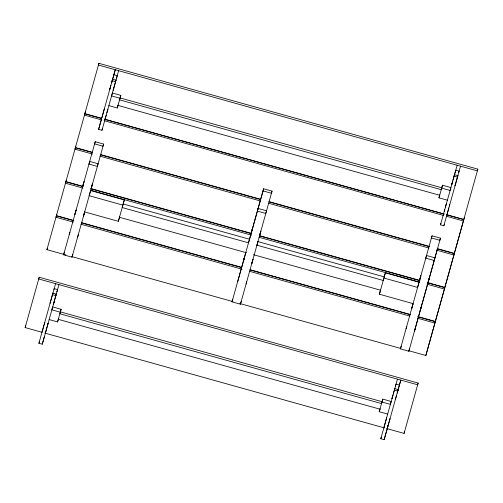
<?xml version="1.0" encoding="UTF-8"?>
<svg xmlns="http://www.w3.org/2000/svg" width="503" height="503" viewBox="0 0 503 503"><rect width="100%" height="100%" fill="white"/><g stroke="black" fill="none" stroke-linecap="round" stroke-linejoin="round"><path stroke-width="0.75" d="M44.591 322.964L44.773 322.304L44.157 324.479M54.802 299.342L56.267 294.085L52.897 293.148L50.105 303.183L50.507 301.743M74.916 214.372L76.154 209.921L74.947 214.209M84.02 181.671L82.788 186.129L83.995 181.834M102.675 114.879L102.48 115.577L102.593 115.181M104.297 109.044L104.479 108.384L98.619 129.346L101.983 130.283L102.405 128.787M110.151 88.069L109.817 89.264L110.861 85.535M111.804 82.115L112.609 79.229L115.979 80.172L114.514 85.422M47.955 323.901L48.137 323.24L46.792 328.05M107.667 109.987L107.849 109.327L106.9 112.71M83.341 216.724L84.573 212.272L83.366 216.56M92.445 184.023L91.206 188.48L92.414 184.186M243.333 261.409L244.565 256.958L243.364 261.246M252.437 228.708L251.198 233.159L252.405 228.871M251.751 263.761L252.99 259.309L251.783 263.597M260.856 231.059L259.623 235.511L260.824 231.223M411.743 308.44L412.982 303.988L411.775 308.282M420.848 275.738L419.615 280.196L420.822 275.902M386.467 418.439L386.65 417.779L385.304 422.589M397.345 392.453L398.15 389.567L394.78 388.624L393.315 393.88M446.18 204.526L446.362 203.866L445.413 207.249M455.466 184.249L455.064 185.689L457.856 175.648L454.492 174.711L453.027 179.961M388.209 425.217L388.002 425.972L388.134 425.513M389.838 419.383L390.02 418.722L384.154 439.679L380.79 438.742L397.445 379.149M395.685 398.401L395.352 399.602L396.402 395.867M420.168 310.797L421.401 306.34L420.194 310.634M429.273 278.096L428.034 282.548L429.241 278.253M449.55 205.469L449.732 204.803L449.386 206.023M41.787 332.231L25.15 327.585L39.209 277.235L418.138 383.06L404.085 433.41L386.688 428.556M65.836 254.933L46.924 249.658L56.361 215.869L72.998 220.515M73.822 220.484L56.424 215.624L65.855 181.834L82.498 186.481M83.322 186.45L65.924 181.589L75.356 147.807L91.999 152.453M92.062 152.208L75.425 147.561L84.856 113.772L101.499 118.419M101.499 118.318L84.862 113.672L98.915 63.321L477.85 169.146L463.791 219.497L446.394 214.636M41.994 332.288L43.912 325.391M111.616 82.844L115.275 69.754L98.619 129.346M44.289 337.016L42.277 344.203L38.907 343.26L55.563 283.673M63.598 254.814L95.205 141.727L103.624 144.078L72.017 257.165L63.598 254.814L64.34 252.173M45.358 333.231L46.722 328.333M54.073 301.963L53.475 304.12L54.519 300.392M114.231 86.472L113.181 90.207L113.785 88.05M116.344 78.902L117.249 75.67L113.879 74.727M42.277 344.203L58.933 284.61M101.983 130.283L118.639 70.697M56.908 291.853L57.537 289.583L54.173 288.647L53.953 289.426M105.07 119.312L106.215 115.2M49.162 319.556L57.587 321.907L61.108 309.295L52.689 306.943L51.878 309.835L60.297 312.187M108.874 105.643L117.293 107.994L120.821 95.381L112.402 93.03L111.591 95.916L120.01 98.267L120.821 95.381M84.661 211.914L118.343 221.32L122.87 205.117L89.188 195.711L90.641 190.524L124.329 199.93L123.09 204.35M232.009 301.844L263.616 188.763L272.041 191.115L240.434 304.196L232.009 301.844L232.751 299.21M245.678 253.047L237.686 281.661M249.475 239.434L263.616 188.763M413.07 303.63L379.388 294.224L383.908 278.021L417.597 287.427L419.049 282.24L385.367 272.833L383.229 280.46L256.87 245.175M384.135 277.254L385.367 272.833M387.675 414.095L379.256 411.743L382.783 399.13L391.202 401.482L390.391 404.374L381.972 402.023M447.387 200.181L438.968 197.83L442.495 185.217L450.914 187.569L450.103 190.455L441.678 188.103M409.587 348.592L408.845 351.232L400.426 348.881L432.033 235.794L440.452 238.152L414.516 331.049L415.12 328.899M383.871 427.77L385.235 422.872M392.585 396.502L391.988 398.659L393.032 394.93M452.744 181.011L451.694 184.746L452.298 182.589M454.857 173.441L455.762 170.209L459.132 171.152L458.73 172.592M444.287 224.269L443.866 225.765L440.496 224.822L457.152 165.236M395.421 386.392L396.05 384.122L399.42 385.065L400.809 380.092L384.154 439.679M444.727 209.738L444.344 211.115L444.47 210.656M408.845 351.232L437.327 249.343M443.866 225.765L460.522 166.172M397.15 393.183L399.42 385.065M446.953 214.794L448.871 207.896M408.461 350.622L425.859 355.483L435.29 321.694L417.892 316.84M417.962 316.594L435.359 321.448L444.79 287.666L428.147 283.019M427.462 282.56L444.853 287.42L454.291 253.631L437.648 248.985M437.717 248.74L454.354 253.386L463.791 219.597L446.394 214.743M435.29 321.694L425.859 355.483M444.79 287.666L435.359 321.448M454.291 253.631L444.853 287.42M463.791 219.597L454.354 253.386M98.915 63.321L98.431 65.05L477.366 170.875L477.85 169.146M84.862 113.672L85.347 111.936M75.356 147.807L74.972 149.177L92.37 154.037M75.425 147.561L75.808 146.184M84.856 113.772L84.473 115.149L101.864 120.003M56.361 215.869L55.971 217.246L73.369 222.1M56.424 215.624L56.814 214.247M65.855 181.834L65.472 183.211L82.869 188.072M65.924 181.589L66.308 180.219M39.209 277.235L38.718 278.97L417.653 384.795L418.138 383.06M46.924 249.658L47.313 248.281M25.15 327.585L25.634 325.85M112.609 79.229L112.188 80.725L115.558 81.668L115.979 80.172M95.205 141.727L94.602 143.877L103.021 146.228L103.624 144.078M69.269 234.624L69.873 232.48M52.897 293.148L52.475 294.645L55.846 295.582L56.267 294.085M38.907 343.26L39.328 341.763M72.017 257.165L72.759 254.524M77.688 236.976L78.292 234.832M117.293 107.994L118.104 105.108M61.108 309.295L59.857 313.765L381.532 403.601L382.783 399.13M57.587 321.907L58.398 319.021M118.343 221.32L119.595 216.881M124.329 199.93L122.191 207.557L248.551 242.848L249.507 239.246L123.197 203.973M272.041 191.115L271.438 193.259L263.019 190.907M256.92 245.187L257.932 241.597M240.434 304.196L241.176 301.561M246.105 284.013L246.709 281.869M379.388 294.224L380.431 290.52M438.968 197.83L439.779 194.938M442.495 185.217L441.244 189.681L119.569 99.846L120.104 97.947L441.779 187.782M379.256 411.743L380.067 408.857M432.033 235.794L431.429 237.944L439.848 240.296L440.452 238.152M400.426 348.881L401.168 346.24M406.097 328.698L406.701 326.548M454.492 174.711L454.071 176.207L457.434 177.15L457.856 175.648M440.496 224.822L440.917 223.326M394.78 388.624L394.358 390.121L397.728 391.064L398.15 389.567M380.79 438.742L381.211 437.245M463.791 219.497L464.282 217.761M404.085 433.41L404.569 431.681M118.01 105.429L439.685 195.265M104.523 119.161L444.13 214.001M104.523 119.268L444.124 214.108M104.134 120.638L443.734 215.485M446.765 216.328L463.401 220.974M100.38 154.528L260.73 199.307M269.048 201.634L429.399 246.413M100.317 154.773L260.661 199.559M268.986 201.879L429.329 246.659M99.934 156.15L260.277 200.93M268.596 203.256L428.946 248.036M436.51 250.148L453.901 255.008M90.886 188.562L251.23 233.342M259.548 235.668L419.898 280.448M90.817 188.807L251.167 233.587M259.485 235.913L419.829 280.693M90.433 190.184L251.531 235.171M259.095 237.284L419.445 282.07M427.009 284.182L444.4 289.036M257.882 241.585L384.242 276.87M119.475 217.283L246.589 252.783M253.399 254.688L380.52 290.187M81.385 222.596L241.729 267.376M250.048 269.696L410.398 314.482M81.316 222.842L241.666 267.621M249.985 269.941L410.329 314.727M80.933 224.212L242.037 269.206M249.595 271.318L409.945 316.098M417.509 318.21L434.906 323.071M71.885 256.624L232.99 301.618M239.793 303.516L400.897 348.51M60.398 311.86L382.066 401.696M58.304 319.348L379.972 409.178M44.817 333.074L384.418 427.921M89.672 161.419L88.93 164.06L97.349 166.411L98.091 163.771L89.672 161.419M258.083 208.456L257.341 211.09L265.76 213.448L266.502 210.807L258.083 208.456M426.5 255.486L425.758 258.127L434.177 260.479L434.919 257.838L426.5 255.486"/></g></svg>
